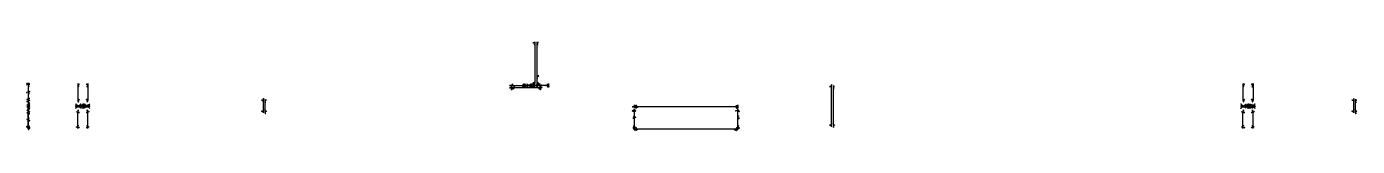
# Model space of a CAD drawing. Header units: millimetres. Extents: x -12912 to 13, y -109 to 280.
# Drawn here: x -12912 to -7118, y -109 to 280 of the extents above; entities that cross this region are included whole.
import ezdxf

# ---------------------------------------------------------------- set-up
doc = ezdxf.new("R2010")
doc.units = ezdxf.units.MM
for name, color, linetype in [('AutoDetect_100_45', 1, 'Continuous'), ('AutoDetect_100_48', 1, 'Continuous'), ('AutoDetect_101_51', 1, 'Continuous'), ('AutoDetect_102_61', 1, 'Continuous'), ('AutoDetect_103_60', 1, 'Continuous'), ('AutoDetect_104_46', 1, 'Continuous'), ('AutoDetect_105_47', 1, 'Continuous'), ('AutoDetect_10_66', 1, 'Continuous'), ('AutoDetect_11_79', 1, 'Continuous'), ('AutoDetect_12_74', 1, 'Continuous'), ('AutoDetect_13_69', 1, 'Continuous'), ('AutoDetect_14_68', 1, 'Continuous'), ('AutoDetect_15_76', 1, 'Continuous'), ('AutoDetect_16_71', 1, 'Continuous'), ('AutoDetect_17_35', 1, 'Continuous'), ('AutoDetect_18_36', 1, 'Continuous'), ('AutoDetect_19_43', 1, 'Continuous'), ('AutoDetect_20_40', 1, 'Continuous'), ('AutoDetect_23_37', 1, 'Continuous'), ('AutoDetect_24_38', 1, 'Continuous'), ('AutoDetect_25_39', 1, 'Continuous'), ('AutoDetect_26_41', 1, 'Continuous'), ('AutoDetect_35_42', 1, 'Continuous'), ('AutoDetect_36_44', 1, 'Continuous'), ('AutoDetect_37_63', 1, 'Continuous'), ('AutoDetect_38_64', 1, 'Continuous'), ('AutoDetect_43_54', 1, 'Continuous'), ('AutoDetect_43_55', 1, 'Continuous'), ('AutoDetect_44_53', 1, 'Continuous'), ('AutoDetect_61_50', 1, 'Continuous'), ('AutoDetect_63_59', 1, 'Continuous'), ('AutoDetect_64_52', 1, 'Continuous'), ('AutoDetect_65_49', 1, 'Continuous'), ('AutoDetect_71_57', 1, 'Continuous'), ('AutoDetect_72_56', 1, 'Continuous'), ('AutoDetect_75_73', 1, 'Continuous'), ('AutoDetect_76_78', 1, 'Continuous'), ('AutoDetect_77_67', 1, 'Continuous'), ('AutoDetect_77_75', 1, 'Continuous'), ('AutoDetect_77_80', 1, 'Continuous'), ('AutoDetect_78_70', 1, 'Continuous'), ('AutoDetect_78_72', 1, 'Continuous'), ('AutoDetect_78_77', 1, 'Continuous'), ('AutoDetect_92_58', 1, 'Continuous'), ('AutoDetect_93_62', 1, 'Continuous'), ('AutoDetect_9_65', 1, 'Continuous'), ('Lasche_ID_GUID_951C7766_5737_4ee1_AFE1_AEE0C855A1E1', 1, 'Continuous')]:
    doc.layers.add(name, color=color, linetype=linetype)

# ---------------------------------------------------------------- blocks, each defined once
blk = doc.blocks.new('Kontrollpunkt')
at = {"color": 0}
for q in [(0, 6), (8, 0), (0, 0, 4)]:
    blk.add_line((0, 0), q, dxfattribs=at)
for points in [[(0.25, 8, -0.25), (-0.25, 8, -0.25), (-0.25, 8, 0.25), (0, 10, 0), (-0.25, 8, -0.25), (0.25, 8, 0.25), (0, 10, 0), (0.25, 8, -0.25), (0.25, 8, 0.25), (-0.25, 8, 0.25)], [(0.25, 6, -0.25), (-0.25, 6, -0.25), (-0.25, 6, 0.25), (0, 8, 0), (-0.25, 6, -0.25), (0.25, 6, 0.25), (0, 8, 0), (0.25, 6, -0.25), (0.25, 6, 0.25), (-0.25, 6, 0.25)], [(0.25, 0.25, 4), (-0.25, 0.25, 4), (-0.25, -0.25, 4), (0, 0, 6), (-0.25, 0.25, 4), (0.25, -0.25, 4), (0, 0, 6), (0.25, 0.25, 4), (0.25, -0.25, 4), (-0.25, -0.25, 4)], [(0.25, 0.25, 6), (-0.25, 0.25, 6), (-0.25, -0.25, 6), (0, 0, 8), (-0.25, 0.25, 6), (0.25, -0.25, 6), (0, 0, 8), (0.25, 0.25, 6), (0.25, -0.25, 6), (-0.25, -0.25, 6)], [(0.25, 0.25, 8), (-0.25, 0.25, 8), (-0.25, -0.25, 8), (0, 0, 10), (-0.25, 0.25, 8), (0.25, -0.25, 8), (0, 0, 10), (0.25, 0.25, 8), (0.25, -0.25, 8), (-0.25, -0.25, 8)], [(8, 0.25, -0.25), (8, 0.25, 0.25), (8, -0.25, 0.25), (10, 0, 0), (8, 0.25, 0.25), (8, -0.25, -0.25), (10, 0, 0), (8, 0.25, -0.25), (8, -0.25, -0.25), (8, -0.25, 0.25)]]:
    blk.add_polyline3d(points, dxfattribs=at)

msp = doc.modelspace()

# ---------------------------------------------------------------- linework, layer by layer
at = {"layer": 'AutoDetect_100_45', "color": 1}
msp.add_line((-10637.5, 90, -564.6), (-10690.8, 90, -581.9), dxfattribs=at)
at = {"layer": 'AutoDetect_100_48', "color": 1}
msp.add_line((-10751.6, 90, -601.7), (-10698.4, 90, -584.4), dxfattribs=at)
at = {"layer": 'AutoDetect_101_51', "color": 1}
msp.add_line((-10636, 90, -569.4), (-10750.1, 90, -606.4), dxfattribs=at)
at = {"layer": 'AutoDetect_102_61', "color": 1}
msp.add_line((-10698.4, 280, -584.4), (-10698.4, 100, -584.4), dxfattribs=at)
at = {"layer": 'AutoDetect_103_60', "color": 1}
msp.add_line((-10690.8, 280, -581.9), (-10690.8, 100, -581.9), dxfattribs=at)
at = {"layer": 'AutoDetect_104_46', "color": 1}
msp.add_line((-10721.7, 90, -486.8), (-10693.8, 90, -572.4), dxfattribs=at)
at = {"layer": 'AutoDetect_105_47', "color": 1}
msp.add_line((-10729.3, 90, -489.3), (-10701.5, 90, -574.9), dxfattribs=at)
at = {"layer": 'AutoDetect_10_66', "color": 1}
msp.add_line((-12691.7, 3.2, -296), (-12652.3, 3.2, -417.1), dxfattribs=at)
at = {"layer": 'AutoDetect_11_79', "color": 1}
msp.add_line((-12645.2, 98.2, -439), (-12645.2, 26.2, -439), dxfattribs=at)
at = {"layer": 'AutoDetect_12_74', "color": 1}
msp.add_line((-12689.3, 98.2, -271), (-12689.3, 26.2, -271), dxfattribs=at)
at = {"layer": 'AutoDetect_13_69', "color": 1}
msp.add_line((-12691.7, -3.3, -296), (-12652.3, -3.3, -417.1), dxfattribs=at)
at = {"layer": 'AutoDetect_14_68', "color": 1}
msp.add_line((-12682.2, -3.3, -292.9), (-12642.8, -3.3, -414), dxfattribs=at)
at = {"layer": 'AutoDetect_15_76', "color": 1}
msp.add_line((-12645.2, -98.3, -439), (-12645.2, -26.3, -439), dxfattribs=at)
at = {"layer": 'AutoDetect_16_71', "color": 1}
msp.add_line((-12689.3, -98.3, -271), (-12689.3, -26.3, -271), dxfattribs=at)
at = {"layer": 'AutoDetect_17_35', "color": 1}
msp.add_line((-7608.9, 3.2, -292.9), (-7569.5, 3.2, -414), dxfattribs=at)
at = {"layer": 'AutoDetect_18_36', "color": 1}
msp.add_line((-7618.4, 3.2, -296), (-7579, 3.2, -417.1), dxfattribs=at)
at = {"layer": 'AutoDetect_19_43', "color": 1}
msp.add_line((-7571.9, 98.2, -439), (-7571.9, 26.2, -439), dxfattribs=at)
at = {"layer": 'AutoDetect_20_40', "color": 1}
msp.add_line((-7616, 98.2, -271), (-7616, 26.2, -271), dxfattribs=at)
at = {"layer": 'AutoDetect_23_37', "color": 1}
msp.add_line((-7608.9, -3.3, -292.9), (-7569.5, -3.3, -414), dxfattribs=at)
at = {"layer": 'AutoDetect_24_38', "color": 1}
msp.add_line((-7618.4, -3.3, -296), (-7579, -3.3, -417.1), dxfattribs=at)
at = {"layer": 'AutoDetect_25_39', "color": 1}
msp.add_line((-7616, -98.3, -271), (-7616, -26.3, -271), dxfattribs=at)
at = {"layer": 'AutoDetect_26_41', "color": 1}
msp.add_line((-7571.9, -98.3, -439), (-7571.9, -26.3, -439), dxfattribs=at)
at = {"layer": 'AutoDetect_35_42', "color": 1}
msp.add_line((-7126.7, 30, -260), (-7126.7, -30, -260), dxfattribs=at)
at = {"layer": 'AutoDetect_36_44', "color": 1}
msp.add_line((-7134.7, 30, -260), (-7134.7, -30, -260), dxfattribs=at)
at = {"layer": 'AutoDetect_37_63', "color": 1}
msp.add_line((-11874.5, 30, -260), (-11874.5, -30, -260), dxfattribs=at)
at = {"layer": 'AutoDetect_38_64', "color": 1}
msp.add_line((-11882.5, 30, -260), (-11882.5, -30, -260), dxfattribs=at)
at = {"layer": 'AutoDetect_43_54', "color": 1}
msp.add_line((-10674.7, 90, -450), (-10714.9, 90, -450), dxfattribs=at)
at = {"layer": 'AutoDetect_43_55', "color": 1}
msp.add_line((-10800.9, 90, -450), (-10714.9, 90, -450), dxfattribs=at)
at = {"layer": 'AutoDetect_44_53', "color": 1}
msp.add_line((-10674.7, 80, -450), (-10800.9, 80, -450), dxfattribs=at)
at = {"layer": 'AutoDetect_61_50', "color": 1}
msp.add_line((-9815.5, -3.2, -420), (-10265.5, -3.2, -420), dxfattribs=at)
at = {"layer": 'AutoDetect_63_59', "color": 1}
msp.add_line((-9815.5, -3.2, -420), (-10265.5, -3.2, -420), dxfattribs=at)
at = {"layer": 'AutoDetect_64_52', "color": 1}
msp.add_line((-9815.5, -100, -440.1), (-10265.5, -100, -440.1), dxfattribs=at)
at = {"layer": 'AutoDetect_65_49', "color": 1}
msp.add_line((-9815.5, -100, -440.1), (-10265.5, -100, -440.1), dxfattribs=at)
at = {"layer": 'AutoDetect_71_57', "color": 1}
msp.add_line((-10265.5, -99.9, -440), (-10265.5, -21.3, -440), dxfattribs=at)
at = {"layer": 'AutoDetect_72_56', "color": 1}
msp.add_line((-9815.5, -99.9, -440), (-9815.5, -21.3, -440), dxfattribs=at)
at = {"layer": 'AutoDetect_75_73', "color": 1}
msp.add_line((-12905.2, 100, -450), (-12905.2, -100, -450), dxfattribs=at)
at = {"layer": 'AutoDetect_76_78', "color": 1}
msp.add_line((-12905.2, 100, -260), (-12905.2, -100, -260), dxfattribs=at)
at = {"layer": 'AutoDetect_77_67', "color": 1}
msp.add_line((-12905.2, 3.2, -422), (-12905.2, 3.2, -288), dxfattribs=at)
at = {"layer": 'AutoDetect_77_67', "color": 1, "extrusion": (-1, 0, 0)}
for centre, start, end in [((-21.3, -422, 12905.2), 315, 0), ((-21.3, -288, 12905.2), 0, 45)]:
    msp.add_arc(centre, 18, start, end, dxfattribs=at)
at = {"layer": 'AutoDetect_77_75', "color": 1}
msp.add_line((-12905.2, 99.9, -270), (-12905.2, 21.2, -270), dxfattribs=at)
at = {"layer": 'AutoDetect_77_75', "color": 1, "extrusion": (1, 0, 0)}
msp.add_arc((21.2, -288, -12905.2), 18, 90, 135, dxfattribs=at)
at = {"layer": 'AutoDetect_77_80', "color": 1}
msp.add_line((-12905.2, 99.9, -440), (-12905.2, 21.2, -440), dxfattribs=at)
at = {"layer": 'AutoDetect_77_80', "color": 1, "extrusion": (-1, 0, 0)}
msp.add_arc((-21.3, -422, 12905.2), 18, 270, 315, dxfattribs=at)
at = {"layer": 'AutoDetect_78_70', "color": 1}
msp.add_line((-12905.2, -3.3, -288), (-12905.2, -3.3, -422), dxfattribs=at)
at = {"layer": 'AutoDetect_78_70', "color": 1, "extrusion": (-1, 0, 0)}
for centre, start, end in [((21.2, -288, 12905.2), 135, 180), ((21.2, -422, 12905.2), 180, 225)]:
    msp.add_arc(centre, 18, start, end, dxfattribs=at)
at = {"layer": 'AutoDetect_78_72', "color": 1}
msp.add_line((-12905.2, -99.9, -270), (-12905.2, -21.3, -270), dxfattribs=at)
at = {"layer": 'AutoDetect_78_72', "color": 1, "extrusion": (-1, 0, 0)}
msp.add_arc((21.2, -288, 12905.2), 18, 90, 135, dxfattribs=at)
at = {"layer": 'AutoDetect_78_77', "color": 1}
msp.add_line((-12905.2, -99.9, -440), (-12905.2, -21.3, -440), dxfattribs=at)
at = {"layer": 'AutoDetect_78_77', "color": 1, "extrusion": (1, 0, 0)}
msp.add_arc((-21.3, -422, -12905.2), 18, 270, 315, dxfattribs=at)
at = {"layer": 'AutoDetect_92_58', "color": 1}
msp.add_line((-9400.6, 90, -260), (-9400.6, -90, -260), dxfattribs=at)
at = {"layer": 'AutoDetect_93_62', "color": 1}
msp.add_line((-9408.6, 90, -260), (-9408.6, -90, -260), dxfattribs=at)
at = {"layer": 'AutoDetect_9_65', "color": 1}
msp.add_line((-12682.2, 3.2, -292.9), (-12642.8, 3.2, -414), dxfattribs=at)

# ---------------------------------------------------------------- block references
at = {"layer": 'AutoDetect_100_45', "color": 1, "extrusion": (0.368945, 0.578134, 0.727764), "rotation": 49.74885968814383}
msp.add_blockref('Kontrollpunkt', (9060.4, 3731.2, -4315.8), dxfattribs=at)
at = {"layer": 'AutoDetect_100_45', "color": 1, "extrusion": (-0.050039, 0.696364, 0.715942), "rotation": 359.0224137888709}
msp.add_blockref('Kontrollpunkt', (10609.4, -1005.9, 189.7), dxfattribs=at)
at = {"layer": 'AutoDetect_100_48', "color": 1, "extrusion": (-0.380338, 0.696364, 0.608622), "rotation": 316.4218844676745}
msp.add_blockref('Kontrollpunkt', (9387.8, -3659, 3784.7), dxfattribs=at)
at = {"layer": 'AutoDetect_100_48', "color": 1, "extrusion": (-0.726251, 0.578134, 0.371913), "rotation": 279.6827177846862}
msp.add_blockref('Kontrollpunkt', (6592.6, -3676.3, 7604.4), dxfattribs=at)
at = {"layer": 'AutoDetect_101_51', "color": 1, "extrusion": (0.380339, -0.696364, -0.608621), "rotation": 221.9048979616947}
for p in [(-9386.4, -3662.3, -3781.2), (-9296.3, -3605.9, -3762.5)]:
    msp.add_blockref('Kontrollpunkt', p, dxfattribs=at)
at = {"layer": 'AutoDetect_102_61', "color": 1, "extrusion": (-0.87747, 0.173648, 0.447093), "rotation": 252.8033054153794}
for p in [(1808.1, -5238.7, 9173.8), (1978.8, -5223.6, 9143.6)]:
    msp.add_blockref('Kontrollpunkt', p, dxfattribs=at)
at = {"layer": 'AutoDetect_103_60', "color": 1, "extrusion": (0.447093, 0.173648, 0.87747)}
for p, rotation in [((4125.9, 8378.3, -5242.8), 179.9999991462264), ((3991.7, 8424, -5267.8), 166.9712567475485)]:
    msp.add_blockref('Kontrollpunkt', p, dxfattribs=dict(at, rotation=rotation))
at = {"layer": 'AutoDetect_103_60', "color": 1, "extrusion": (0.44266, 0.222024, 0.868768), "rotation": 156.4550270210949}
msp.add_blockref('Kontrollpunkt', (4882.4, 7974.9, -5215.7), dxfattribs=at)
at = {"layer": 'AutoDetect_104_46', "color": 1, "extrusion": (0.667685, 0.707024, 0.233055), "rotation": 83.85782121769348}
msp.add_blockref('Kontrollpunkt', (7855.6, 1221.1, -7208.6), dxfattribs=at)
at = {"layer": 'AutoDetect_104_46', "color": 1, "extrusion": (0.608622, 0.696364, 0.380338), "rotation": 75.93566417931758}
msp.add_blockref('Kontrollpunkt', (8111.2, 2121.4, -6663.5), dxfattribs=at)
at = {"layer": 'AutoDetect_105_47', "color": 1, "extrusion": (-0.715942, 0.696364, -0.050039), "rotation": 255.9423613518991}
for p in [(7415, -106.4, 7767.6), (7396.9, -187.2, 7753.1)]:
    msp.add_blockref('Kontrollpunkt', p, dxfattribs=at)
at = {"layer": 'AutoDetect_10_66', "color": 1, "extrusion": (-0.715942, 0.696364, -0.050039), "rotation": 267.2135725257945}
for p in [(8846.8, 159.8, 9103.6), (8825.8, 66.2, 9086.7)]:
    msp.add_blockref('Kontrollpunkt', p, dxfattribs=at)
at = {"layer": 'AutoDetect_10_66', "color": 1, "extrusion": (-0.719089, 0.554432, 0.418947), "rotation": 287.9013349717838}
msp.add_blockref('Kontrollpunkt', (7722.9, -4577.4, 8925.2), dxfattribs=at)
at = {"layer": 'AutoDetect_11_79', "color": 1, "extrusion": (-0.796726, 0.173648, 0.578856), "rotation": 256.8095918291353}
for p in [(2602.7, -7521.2, 9836.7), (2667.2, -7513.1, 9825.2)]:
    msp.add_blockref('Kontrollpunkt', p, dxfattribs=at)
at = {"layer": 'AutoDetect_12_74', "color": 1, "extrusion": (0.796726, 0.173648, -0.578856), "rotation": 75.07475869879765}
for p in [(2792.4, -7386.4, -9937), (2727.9, -7394.5, -9948.5)]:
    msp.add_blockref('Kontrollpunkt', p, dxfattribs=at)
at = {"layer": 'AutoDetect_13_69', "color": 1, "extrusion": (-0.715942, -0.696364, -0.050039), "rotation": 93.62619165418512}
for p in [(-8846.8, 159.8, 9103.6), (-8825.8, 66.2, 9086.7)]:
    msp.add_blockref('Kontrollpunkt', p, dxfattribs=at)
at = {"layer": 'AutoDetect_13_69', "color": 1, "extrusion": (-0.719089, -0.554432, 0.418947), "rotation": 67.17395960203515}
msp.add_blockref('Kontrollpunkt', (-7723, -4577.4, 8925.2), dxfattribs=at)
at = {"layer": 'AutoDetect_14_68', "color": 1, "extrusion": (0.719089, -0.554432, -0.418947), "rotation": 252.0986650282162}
msp.add_blockref('Kontrollpunkt', (-7746.3, -4472.8, -8995.1), dxfattribs=at)
at = {"layer": 'AutoDetect_14_68', "color": 1, "extrusion": (0.651658, -0.705697, 0.278088), "rotation": 286.759615927075}
msp.add_blockref('Kontrollpunkt', (-9310.4, 2071.8, -8346.1), dxfattribs=at)
at = {"layer": 'AutoDetect_14_68', "color": 1, "extrusion": (0.608622, -0.696364, 0.380338), "rotation": 293.5171990516844}
msp.add_blockref('Kontrollpunkt', (-9521.6, 2780.5, -7849.9), dxfattribs=at)
at = {"layer": 'AutoDetect_15_76', "color": 1, "extrusion": (-0.796726, -0.173648, 0.578856), "rotation": 97.20392918294394}
for p in [(-2667.2, -7513.1, 9825.2), (-2602.7, -7521.2, 9836.7)]:
    msp.add_blockref('Kontrollpunkt', p, dxfattribs=at)
at = {"layer": 'AutoDetect_16_71', "color": 1, "extrusion": (0.796726, -0.173648, -0.578856), "rotation": 272.9288083727321}
for p in [(-2727.9, -7394.5, -9948.5), (-2792.4, -7386.4, -9937)]:
    msp.add_blockref('Kontrollpunkt', p, dxfattribs=at)
at = {"layer": 'AutoDetect_17_35', "color": 1, "extrusion": (0.719089, 0.554432, -0.418947), "rotation": 112.8260403979649}
msp.add_blockref('Kontrollpunkt', (4648.6, -2789.6, -5347), dxfattribs=at)
at = {"layer": 'AutoDetect_17_35', "color": 1, "extrusion": (0.651663, 0.705698, 0.278074), "rotation": 68.50058691190785}
msp.add_blockref('Kontrollpunkt', (5583.2, 1114.6, -5040.1), dxfattribs=at)
at = {"layer": 'AutoDetect_17_35', "color": 1, "extrusion": (0.608622, 0.696364, 0.380338), "rotation": 60.26077419388569}
msp.add_blockref('Kontrollpunkt', (5701.6, 1510.7, -4762.2), dxfattribs=at)
at = {"layer": 'AutoDetect_18_36', "color": 1, "extrusion": (-0.715942, 0.696364, -0.050039), "rotation": 267.2135725257945}
for p in [(5309.5, -22.2, 5471.4), (5288.5, -115.8, 5454.5)]:
    msp.add_blockref('Kontrollpunkt', p, dxfattribs=at)
at = {"layer": 'AutoDetect_18_36', "color": 1, "extrusion": (-0.719089, 0.554432, 0.418947), "rotation": 287.9013349717838}
msp.add_blockref('Kontrollpunkt', (4625.2, -2894.2, 5277), dxfattribs=at)
at = {"layer": 'AutoDetect_19_43', "color": 1, "extrusion": (-0.796726, 0.173648, 0.578856), "rotation": 256.8095918291353}
for p in [(1522.3, -4651.9, 5794.6), (1586.8, -4643.7, 5783.2)]:
    msp.add_blockref('Kontrollpunkt', p, dxfattribs=at)
at = {"layer": 'AutoDetect_20_40', "color": 1, "extrusion": (0.796726, 0.173648, -0.578856), "rotation": 75.07475869879768}
for p in [(1712, -4517, -5895), (1647.5, -4525.2, -5906.4)]:
    msp.add_blockref('Kontrollpunkt', p, dxfattribs=at)
at = {"layer": 'AutoDetect_23_37', "color": 1, "extrusion": (0.719089, -0.554432, -0.418947), "rotation": 252.0986650282162}
msp.add_blockref('Kontrollpunkt', (-4648.6, -2789.6, -5347), dxfattribs=at)
at = {"layer": 'AutoDetect_23_37', "color": 1, "extrusion": (0.651658, -0.705697, 0.278088), "rotation": 286.7596302326966}
msp.add_blockref('Kontrollpunkt', (-5583.2, 1114.6, -5040.1), dxfattribs=at)
at = {"layer": 'AutoDetect_23_37', "color": 1, "extrusion": (0.608622, -0.696364, 0.380338), "rotation": 293.5171990516844}
msp.add_blockref('Kontrollpunkt', (-5701.6, 1510.7, -4762.2), dxfattribs=at)
at = {"layer": 'AutoDetect_24_38', "color": 1, "extrusion": (-0.715942, -0.696364, -0.050039), "rotation": 93.62619165418512}
for p in [(-5309.5, -22.2, 5471.4), (-5288.5, -115.8, 5454.5)]:
    msp.add_blockref('Kontrollpunkt', p, dxfattribs=at)
at = {"layer": 'AutoDetect_24_38', "color": 1, "extrusion": (-0.719089, -0.554432, 0.418947), "rotation": 67.17395960203514}
msp.add_blockref('Kontrollpunkt', (-4625.2, -2894.2, 5277), dxfattribs=at)
at = {"layer": 'AutoDetect_25_39', "color": 1, "extrusion": (0.796726, -0.173648, -0.578856), "rotation": 272.9288083727321}
for p in [(-1647.5, -4525.2, -5906.4), (-1712, -4517, -5895)]:
    msp.add_blockref('Kontrollpunkt', p, dxfattribs=at)
at = {"layer": 'AutoDetect_26_41', "color": 1, "extrusion": (-0.796726, -0.173648, 0.578856), "rotation": 97.20392918294402}
for p in [(-1586.8, -4643.7, 5783.2), (-1522.3, -4651.9, 5794.6)]:
    msp.add_blockref('Kontrollpunkt', p, dxfattribs=at)
at = {"layer": 'AutoDetect_35_42', "color": 1, "extrusion": (0.696364, 0.173648, 0.696364), "rotation": 180}
for p in [(1747.6, 4624.7, -5139.7), (1701.1, 4632.8, -5148)]:
    msp.add_blockref('Kontrollpunkt', p, dxfattribs=at)
at = {"layer": 'AutoDetect_36_44', "color": 1, "extrusion": (-0.696364, 0.173648, 0.696364), "rotation": 180}
for p in [(1703, -5011.4, 4791.5), (1749.6, -5003.3, 4783.1)]:
    msp.add_blockref('Kontrollpunkt', p, dxfattribs=at)
at = {"layer": 'AutoDetect_37_63', "color": 1, "extrusion": (0.696364, 0.173648, 0.696364), "rotation": 180}
for p in [(2896.4, 7832.7, -8445.9), (2849.8, 7840.7, -8454.2)]:
    msp.add_blockref('Kontrollpunkt', p, dxfattribs=at)
at = {"layer": 'AutoDetect_38_64', "color": 1, "extrusion": (-0.696364, 0.173648, 0.696364), "rotation": 180}
for p in [(2851.7, -8219.4, 8097.7), (2898.3, -8211.3, 8089.3)]:
    msp.add_blockref('Kontrollpunkt', p, dxfattribs=at)
at = {"layer": 'AutoDetect_43_54', "color": 1, "extrusion": (0.620653, 0.554433, -0.55443), "rotation": 124.9998637589315}
msp.add_blockref('Kontrollpunkt', (7205.4, -4771.6, -6350.8), dxfattribs=at)
at = {"layer": 'AutoDetect_43_54', "color": 1, "extrusion": (0.173647, 0.862388, -0.475534), "rotation": 141.3233720600701}
msp.add_blockref('Kontrollpunkt', (10488.4, -1356.5, -1563.1), dxfattribs=at)
at = {"layer": 'AutoDetect_43_55', "color": 1, "extrusion": (-0.173648, 0.696364, -0.696365)}
msp.add_blockref('Kontrollpunkt', (10452.4, 1556.7, 2250.6), dxfattribs=at)
at = {"layer": 'AutoDetect_43_55', "color": 1, "extrusion": (-0.173648, 0.696364, -0.696365), "rotation": 5.629192968156778}
msp.add_blockref('Kontrollpunkt', (10403.8, 1548.2, 2241.9), dxfattribs=at)
at = {"layer": 'AutoDetect_43_55', "color": 1, "extrusion": (-0.502004, 0.611551, -0.611554), "rotation": 8.537736462515939e-07}
msp.add_blockref('Kontrollpunkt', (8224.8, 3844.1, 5709.1), dxfattribs=at)
at = {"layer": 'AutoDetect_44_53', "color": 1, "extrusion": (0.173648, -0.696365, -0.696364), "rotation": 331.9821255573617}
for p in [(-10454.8, -2195.8, -1616.9), (-10344, -2176.6, -1597)]:
    msp.add_blockref('Kontrollpunkt', p, dxfattribs=at)
at = {"layer": 'AutoDetect_61_50', "color": 1, "extrusion": (0.173648, -0.696364, 0.696364), "rotation": 342.8383509003531}
for p in [(-9955.5, 1425, -2071.8), (-9530.5, 1351.2, -1995.7)]:
    msp.add_blockref('Kontrollpunkt', p, dxfattribs=at)
at = {"layer": 'AutoDetect_63_59', "color": 1, "extrusion": (0.173648, -0.696364, 0.696364), "rotation": 324.6433736224336}
for p in [(-9955.5, 1425, -2071.8), (-9530.5, 1351.2, -1995.7)]:
    msp.add_blockref('Kontrollpunkt', p, dxfattribs=at)
at = {"layer": 'AutoDetect_64_52', "color": 1, "extrusion": (0.173648, -0.696364, -0.696364), "rotation": 43.87657543965125}
for p in [(-9978.9, -1976.9, -1405.4), (-9553.9, -1903.1, -1329.4)]:
    msp.add_blockref('Kontrollpunkt', p, dxfattribs=at)
at = {"layer": 'AutoDetect_65_49', "color": 1, "extrusion": (0.173648, -0.696364, -0.696364), "rotation": 199.7021522331678}
for p in [(-9978.9, -1976.9, -1405.4), (-9553.9, -1903.1, -1329.4)]:
    msp.add_blockref('Kontrollpunkt', p, dxfattribs=at)
at = {"layer": 'AutoDetect_71_57', "color": 1, "extrusion": (-0.753509, -0.173648, 0.634091), "rotation": 80.67597597850562}
msp.add_blockref('Kontrollpunkt', (-2284.6, -6686.3, 7459.8), dxfattribs=at)
at = {"layer": 'AutoDetect_71_57', "color": 1, "extrusion": (-0.696364, -0.173648, 0.696364), "rotation": 98.13857298109163}
for p in [(-2434.1, -7260.6, 6851), (-2392.7, -7267.7, 6858.4)]:
    msp.add_blockref('Kontrollpunkt', p, dxfattribs=at)
at = {"layer": 'AutoDetect_72_56', "color": 1, "extrusion": (0.696364, -0.173648, 0.696364), "rotation": 261.8614270189084}
for p in [(-2424.6, 6307.7, -7132.7), (-2466, 6300.5, -7125.3)]:
    msp.add_blockref('Kontrollpunkt', p, dxfattribs=at)
at = {"layer": 'AutoDetect_72_56', "color": 1, "extrusion": (0.753479, -0.173648, 0.634126), "rotation": 279.3247951605333}
msp.add_blockref('Kontrollpunkt', (-2225, 5722, -7671.1), dxfattribs=at)
at = {"layer": 'AutoDetect_75_73', "color": 1, "extrusion": (0.696366, 0.173648, -0.696363), "rotation": 320.429030406668}
for p in [(3213.7, -9026.8, -8657), (3031.3, -9058.5, -8689.7)]:
    msp.add_blockref('Kontrollpunkt', p, dxfattribs=at)
at = {"layer": 'AutoDetect_76_78', "color": 1, "extrusion": (0.696363, 0.173648, 0.696366), "rotation": 180.0000008537737}
for p in [(3213.7, 8517.3, -9151.4), (3031.3, 8548.9, -9184.1)]:
    msp.add_blockref('Kontrollpunkt', p, dxfattribs=at)
at = {"layer": 'AutoDetect_77_67', "color": 1, "extrusion": (0.650894, 0.650895, 0.390734), "rotation": 63.01410582805408}
msp.add_blockref('Kontrollpunkt', (9127.6, 3176.2, -8562.7), dxfattribs=at)
at = {"layer": 'AutoDetect_77_67', "color": 1, "extrusion": (0.704416, 0.704416, 0.087159), "rotation": 83.51970130751671}
msp.add_blockref('Kontrollpunkt', (9127.6, 374.8, -9125.1), dxfattribs=at)
at = {"layer": 'AutoDetect_77_67', "color": 1, "extrusion": (0.696365, 0.696364, -0.173645), "rotation": 102.7511963292702}
for p in [(9127.6, -1960.4, -8918.1), (9127.6, -1877.6, -8932.7)]:
    msp.add_blockref('Kontrollpunkt', p, dxfattribs=at)
at = {"layer": 'AutoDetect_77_67', "color": 1, "extrusion": (0.650897, 0.650895, -0.390729), "rotation": 116.9854702282617}
msp.add_blockref('Kontrollpunkt', (9127.6, -3829.7, -8285.3), dxfattribs=at)
at = {"layer": 'AutoDetect_77_75', "color": 1, "extrusion": (0.696366, 0.173648, -0.696363), "rotation": 81.23471926779138}
for p in [(3213.6, -8897.6, -8782.4), (3181.9, -8903.1, -8788.1)]:
    msp.add_blockref('Kontrollpunkt', p, dxfattribs=at)
at = {"layer": 'AutoDetect_77_75', "color": 1, "extrusion": (0.754589, 0.173648, -0.632804), "rotation": 85.08691392180867}
msp.add_blockref('Kontrollpunkt', (2924.6, -8163.1, -9561.8), dxfattribs=at)
at = {"layer": 'AutoDetect_77_75', "color": 1, "extrusion": (0.650897, 0.390731, -0.650894), "rotation": 86.34559190548767}
msp.add_blockref('Kontrollpunkt', (6660.3, -7399.8, -8215.9), dxfattribs=at)
at = {"layer": 'AutoDetect_77_80', "color": 1, "extrusion": (0.696363, 0.173648, 0.696366), "rotation": 91.41769239482781}
for p in [(3213.6, 8388.1, -9276.8), (3181.9, 8393.6, -9282.4)]:
    msp.add_blockref('Kontrollpunkt', p, dxfattribs=at)
at = {"layer": 'AutoDetect_77_80', "color": 1, "extrusion": (0.650894, 0.390731, 0.650897), "rotation": 83.40398551339945}
msp.add_blockref('Kontrollpunkt', (6660.3, 6860.8, -8678), dxfattribs=at)
at = {"layer": 'AutoDetect_77_80', "color": 1, "extrusion": (0.752174, 0.173648, 0.635673), "rotation": 95.92095054247446}
msp.add_blockref('Kontrollpunkt', (2933.4, 7649.1, -9981.2), dxfattribs=at)
at = {"layer": 'AutoDetect_78_70', "color": 1, "extrusion": (0.650896, -0.650896, -0.390729), "rotation": 248.6579946084122}
msp.add_blockref('Kontrollpunkt', (-9127.6, -3829.7, -8285.3), dxfattribs=at)
at = {"layer": 'AutoDetect_78_70', "color": 1, "extrusion": (0.704416, -0.704416, -0.087153), "rotation": 265.0190908295053}
msp.add_blockref('Kontrollpunkt', (-9127.6, -1082, -9063.2), dxfattribs=at)
at = {"layer": 'AutoDetect_78_70', "color": 1, "extrusion": (0.650894, -0.650894, 0.390734), "rotation": 291.3422642238495}
msp.add_blockref('Kontrollpunkt', (-9127.6, 3176.2, -8562.7), dxfattribs=at)
at = {"layer": 'AutoDetect_78_70', "color": 1, "extrusion": (0.696364, -0.696364, 0.173651), "rotation": 279.8512310399651}
for p in [(-9127.6, 1261.2, -9041.4), (-9127.6, 1178.5, -9056)]:
    msp.add_blockref('Kontrollpunkt', p, dxfattribs=at)
at = {"layer": 'AutoDetect_78_72', "color": 1, "extrusion": (0.696366, -0.173648, -0.696363), "rotation": 278.1386452741664}
for p in [(-3181.9, -8903.1, -8788.1), (-3213.6, -8897.6, -8782.4)]:
    msp.add_blockref('Kontrollpunkt', p, dxfattribs=at)
at = {"layer": 'AutoDetect_78_72', "color": 1, "extrusion": (0.754522, -0.173648, -0.632884), "rotation": 272.239186234714}
msp.add_blockref('Kontrollpunkt', (-2924.8, -8164, -9560.9), dxfattribs=at)
at = {"layer": 'AutoDetect_78_72', "color": 1, "extrusion": (0.650897, -0.390731, -0.650894), "rotation": 271.2696444822085}
msp.add_blockref('Kontrollpunkt', (-6660.3, -7399.8, -8215.9), dxfattribs=at)
at = {"layer": 'AutoDetect_78_77', "color": 1, "extrusion": (0.650894, -0.390731, 0.650897), "rotation": 268.7305790001927}
msp.add_blockref('Kontrollpunkt', (-6660.3, 6860.8, -8678), dxfattribs=at)
at = {"layer": 'AutoDetect_78_77', "color": 1, "extrusion": (0.75457, -0.173648, 0.632827), "rotation": 264.6216185510593}
msp.add_blockref('Kontrollpunkt', (-2924.7, 7613.6, -10010.9), dxfattribs=at)
at = {"layer": 'AutoDetect_78_77', "color": 1, "extrusion": (0.696363, -0.173648, 0.696366), "rotation": 261.8614993122088}
for p in [(-3181.9, 8393.6, -9282.4), (-3213.6, 8388.1, -9276.8)]:
    msp.add_blockref('Kontrollpunkt', p, dxfattribs=at)
at = {"layer": 'AutoDetect_92_58', "color": 1, "extrusion": (0.696364, 0.173648, 0.696364), "rotation": 180}
for p in [(2356, 6151, -6712.7), (2193, 6179.3, -6741.9)]:
    msp.add_blockref('Kontrollpunkt', p, dxfattribs=at)
at = {"layer": 'AutoDetect_93_62', "color": 1, "extrusion": (-0.696364, 0.173648, 0.696364), "rotation": 180}
for p in [(2195, -6557.9, 6385.4), (2358, -6529.6, 6356.2)]:
    msp.add_blockref('Kontrollpunkt', p, dxfattribs=at)
at = {"layer": 'AutoDetect_9_65', "color": 1, "extrusion": (0.719089, 0.554432, -0.418947), "rotation": 112.8260403979648}
msp.add_blockref('Kontrollpunkt', (7746.3, -4472.8, -8995.1), dxfattribs=at)
at = {"layer": 'AutoDetect_9_65', "color": 1, "extrusion": (0.651663, 0.705698, 0.278075), "rotation": 68.50055402567702}
msp.add_blockref('Kontrollpunkt', (9310.4, 2071.7, -8346.2), dxfattribs=at)
at = {"layer": 'AutoDetect_9_65', "color": 1, "extrusion": (0.608622, 0.696364, 0.380338), "rotation": 60.2607741938858}
msp.add_blockref('Kontrollpunkt', (9521.5, 2780.5, -7849.9), dxfattribs=at)
at = {"layer": 'Lasche_ID_GUID_951C7766_5737_4ee1_AFE1_AEE0C855A1E1', "color": 2, "extrusion": (-0.587784, -1.73472e-18, -0.809018), "rotation": 358.9074129780848}
for p in [(-90, 8473.6, 6712.7), (-80, 8473.6, 6712.7)]:
    msp.add_blockref('Kontrollpunkt', p, dxfattribs=at)
at = {"layer": 'Lasche_ID_GUID_951C7766_5737_4ee1_AFE1_AEE0C855A1E1', "color": 2, "extrusion": (0.809018, 0, -0.587784), "rotation": 80.00688581195743}
for p in [(90, -6638.5, -8371.6), (80, -6638.5, -8371.6)]:
    msp.add_blockref('Kontrollpunkt', p, dxfattribs=at)
at = {"layer": 'Lasche_ID_GUID_951C7766_5737_4ee1_AFE1_AEE0C855A1E1', "color": 2, "extrusion": (0, -0.382683, -0.92388), "rotation": 180}
for p in [(-10265.5, -158.5, 391.1), (-10265.5, -158.5, 391.1), (-10265.5, -158.5, 391.1), (-9815.5, -158.5, 391.1), (-9815.5, -158.5, 391.1), (-9815.5, -158.5, 391.1)]:
    msp.add_blockref('Kontrollpunkt', p, dxfattribs=at)
at = {"layer": 'Lasche_ID_GUID_951C7766_5737_4ee1_AFE1_AEE0C855A1E1', "color": 2, "extrusion": (0.285494, -0.382683, -0.878662), "rotation": 175.4604716949304}
for p in [(-6076.7, -4178.9, -1796), (-6069.1, -4172.5, -1796)]:
    msp.add_blockref('Kontrollpunkt', p, dxfattribs=at)
at = {"layer": 'Lasche_ID_GUID_951C7766_5737_4ee1_AFE1_AEE0C855A1E1', "color": 2, "extrusion": (0.285494, 0.382683, -0.878662), "rotation": 177.1071479688607}
for p in [(6076.7, -4178.9, -1796), (6069.1, -4172.5, -1796)]:
    msp.add_blockref('Kontrollpunkt', p, dxfattribs=at)
at = {"layer": 'Lasche_ID_GUID_951C7766_5737_4ee1_AFE1_AEE0C855A1E1', "color": 2, "extrusion": (0, 0.92388, 0.382683)}
for p in [(10265.5, -398.4, -188), (10265.5, -398.4, -188), (10265.5, -398.4, -188), (9815.5, -398.4, -188), (9815.5, -398.4, -188), (9815.5, -398.4, -188)]:
    msp.add_blockref('Kontrollpunkt', p, dxfattribs=at)

doc.saveas('drawing.dxf')
